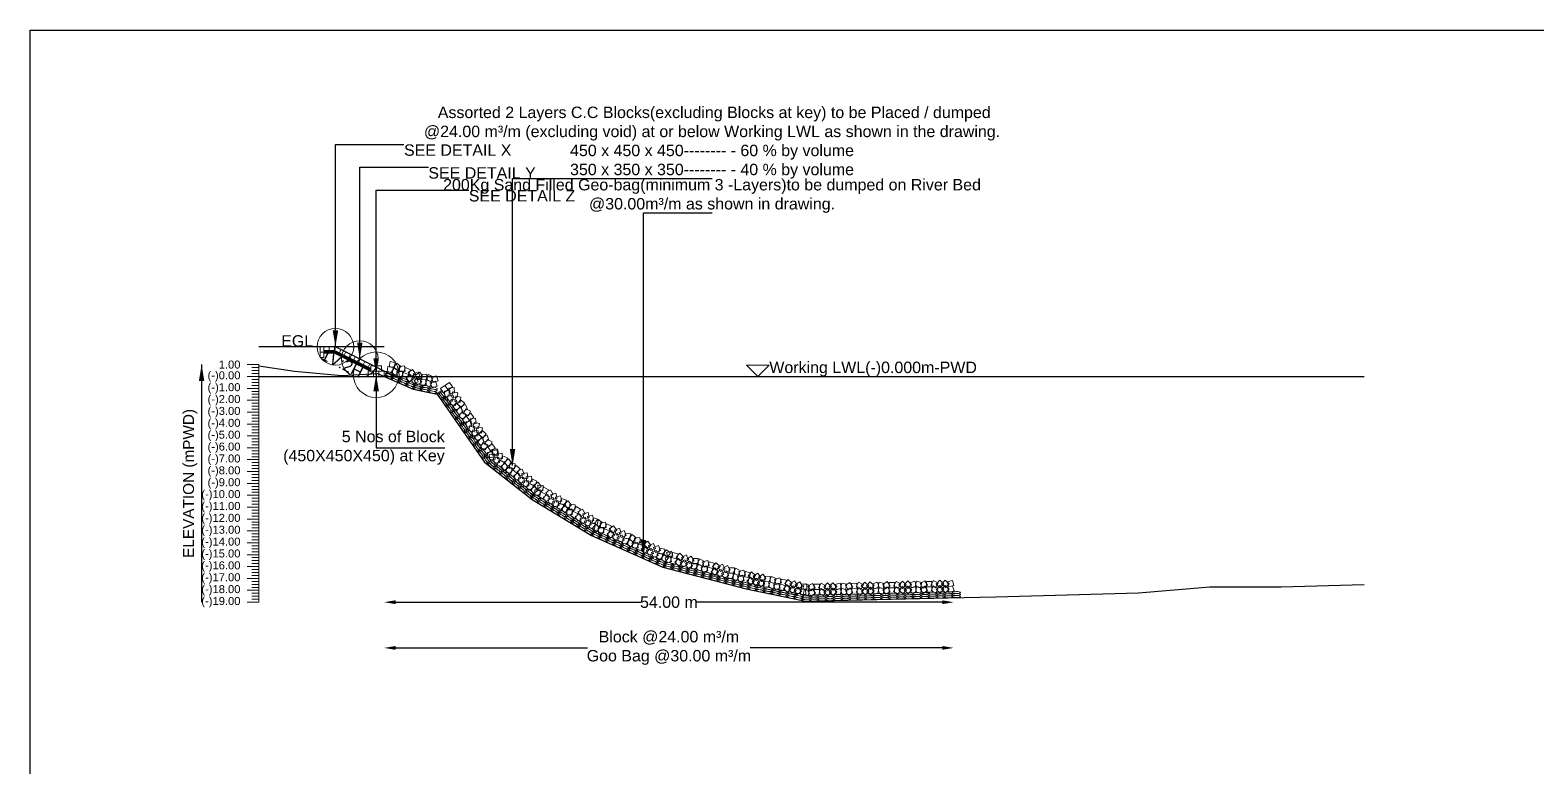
# Model space of a CAD drawing. Header units: inches. Extents: x 89000 to 305017, y -7071 to 0.
# Drawn here: x 160000 to 166595, y -3229 to 0 of the extents above; entities that cross this region are included whole.
import ezdxf

# ---------------------------------------------------------------- set-up
doc = ezdxf.new("R2010")
doc.units = ezdxf.units.IN
doc.header["$LTSCALE"] = 7
doc.header["$MEASUREMENT"] = 0
for name, color, linetype, lineweight in [('Cross Section Labels', 7, 'Continuous', 9), ('Existing_Bed_Level for Xsection', 7, 'Continuous', 25), ('Long Section Labels', 7, 'Continuous', 9)]:
    doc.layers.add(name, color=color, linetype=linetype, lineweight=lineweight)
doc.styles.get("Standard").update_dxf_attribs({"font": 'arial.ttf'})
doc.dimstyles.new('Appron Lebeling Style', dxfattribs={"dimtxt": 50, "dimasz": 50, "dimexe": 0.18, "dimexo": 0.0625, "dimgap": 0.09, "dimtad": 0, "dimtih": 1, "dimtoh": 1, "dimdec": 4, "dimzin": 0, "dimdsep": 46, "dimtxsty": 'Standard', "dimcen": 0.09, "dimse1": 1, "dimse2": 1, "dimadec": 0, "dimazin": 0, "dimtfac": 1, "dimtdec": 4, "dimtofl": 0, "dimtmove": 0, "dimatfit": 3, "dimfxl": 1, "dimtolj": 1, "dimtzin": 0, "dimarcsym": 0})
doc.dimstyles.get("Standard").update_dxf_attribs({"dimtxt": 0.18, "dimasz": 0.18, "dimexe": 0.18, "dimexo": 0.0625, "dimgap": 0.09, "dimtad": 0, "dimtih": 1, "dimtoh": 1, "dimdec": 4, "dimzin": 0, "dimdsep": 46, "dimtxsty": 'Standard', "dimcen": 0.09, "dimadec": 0, "dimazin": 0, "dimtfac": 1, "dimtdec": 4, "dimtofl": 0, "dimtmove": 0, "dimatfit": 3, "dimfxl": 1, "dimtolj": 1, "dimtzin": 0, "dimarcsym": 0})

# ---------------------------------------------------------------- blocks, each defined once
blk = doc.blocks.new('*D3')
at = {"layer": 'Cross Section Labels', "color": 0, "lineweight": -2, "transparency": 16777216}
for p, q in [((161598.6, -2504.2), (162671.5, -2504.2)), ((163989.5, -2504.2), (162916.6, -2504.2))]:
    blk.add_line(p, q, dxfattribs=at)
at = {"layer": 'Cross Section Labels', "color": 0, "transparency": 16777216}
for points in [[(161598.6, -2495.8), (161598.6, -2512.5), (161548.6, -2504.2)], [(163989.5, -2495.8), (163989.5, -2512.5), (164039.5, -2504.2)]]:
    blk.add_solid(points, dxfattribs=at)
at = {"layer": 'Defpoints', "color": 0, "transparency": 16777216}
for p in [(161548.6, -1516.2), (164039.5, -2484.4), (164039.5, -2504.2)]:
    blk.add_point(p, dxfattribs=at)
at = {"layer": 'Cross Section Labels', "color": 0, "transparency": 16777216, "insert": (162794.1, -2504.2), "char_height": 50, "attachment_point": 5}
blk.add_mtext('\\A1;54.00 m', dxfattribs=at)
blk = doc.blocks.new('*D4')
at = {"layer": 'Cross Section Labels', "color": 0, "lineweight": -2, "transparency": 16777216}
for p, q in [((161598.6, -2704.2), (162438.4, -2704.2)), ((163989.5, -2704.2), (163149.7, -2704.2))]:
    blk.add_line(p, q, dxfattribs=at)
at = {"layer": 'Cross Section Labels', "color": 0, "transparency": 16777216}
for points in [[(161598.6, -2695.8), (161598.6, -2712.5), (161548.6, -2704.2)], [(163989.5, -2695.8), (163989.5, -2712.5), (164039.5, -2704.2)]]:
    blk.add_solid(points, dxfattribs=at)
at = {"layer": 'Defpoints', "color": 0, "transparency": 16777216}
for p in [(161548.6, -1516.2), (164039.5, -2484.4), (164039.5, -2704.2)]:
    blk.add_point(p, dxfattribs=at)
at = {"layer": 'Cross Section Labels', "color": 0, "transparency": 16777216, "insert": (162794.1, -2704.2), "char_height": 50, "attachment_point": 5}
blk.add_mtext('\\A1;Block @24.00 m³/m ^JGoo Bag @30.00 m³/m ', dxfattribs=at)

msp = doc.modelspace()

# ---------------------------------------------------------------- linework, layer by layer
msp.add_lwpolyline([(160000, 0), (170000, 0), (170000, -7071), (160000, -7071)], close=True)
at = {"layer": 'Cross Section Labels'}
msp.add_lwpolyline([(163183.38015, -1516.16), (163233.38015, -1466.16), (163133.38015, -1466.16)], close=True, dxfattribs=at)
for centre, radius in [((161335.38015, -1386.16), 80), ((161441.98015, -1439.46), 80), ((161513.48015, -1508.36), 100)]:
    msp.add_circle(centre, radius, dxfattribs=at)
at = {"layer": 'Existing_Bed_Level for Xsection'}
for points in [[(161548.58015, -1386.16), (161000, -1386.16)], [(161595.38015, -1516.16), (161338.67402, -1387.80694), (161335.38015, -1386.16), (161331.69749, -1386.16), (161284.89749, -1386.16)], [(161284.89749, -1401.76), (161331.69749, -1401.76), (161490.08015, -1480.95133)], [(161284.89749, -1406.96), (161330.46994, -1406.96), (161490.08015, -1486.76511)], [(161284.89749, -1412.16), (161329.24239, -1412.16), (161490.08015, -1492.57888)], [(161000, -1469.88), (161156, -1492.76), (161364, -1512), (161520, -1503.68), (161676, -1571.8), (161780, -1593.12), (161988, -1890.56), (162196, -2054.88), (162456, -2211.92), (162768, -2350.76), (163132, -2445.92), (163392, -2500), (163704, -2492.72), (164016, -2484.92), (164224, -2480.24), (164536, -2471.92), (164848, -2462.56), (165160, -2436.508), (165472, -2437.08), (165836, -2426.16)], [(161000, -1516.16), (165836, -1516.16)]]:
    msp.add_lwpolyline(points, dxfattribs=at)
at = {"layer": 'Long Section Labels'}
for points in [[(161284.89749, -1386.16), (161269.29749, -1386.16), (161269.29749, -1409.56), (161284.89749, -1409.56)], [(161284.89749, -1409.56), (161269.29749, -1409.56), (161269.29749, -1432.96), (161284.89749, -1432.96)], [(161308.29749, -1386.16), (161284.89749, -1386.16), (161284.89749, -1401.76), (161308.29749, -1401.76)], [(161331.69749, -1386.16), (161308.29749, -1386.16), (161308.29749, -1401.76), (161331.69749, -1401.76)], [(161359.60362, -1398.27173), (161338.67402, -1387.80694), (161331.69749, -1401.76), (161352.62709, -1412.2248)], [(161380.53322, -1408.73653), (161359.60362, -1398.27173), (161352.62709, -1412.2248), (161373.55668, -1422.6896)], [(161401.46281, -1419.20133), (161380.53322, -1408.73653), (161373.55668, -1422.6896), (161394.48628, -1433.15439)], [(161422.39241, -1429.66613), (161401.46281, -1419.20133), (161394.48628, -1433.15439), (161415.41588, -1443.61919)], [(161443.32201, -1440.13093), (161422.39241, -1429.66613), (161415.41588, -1443.61919), (161436.34547, -1454.08399)], [(161464.2516, -1450.59572), (161443.32201, -1440.13093), (161436.34547, -1454.08399), (161457.27507, -1464.54879)], [(161485.1812, -1461.06052), (161464.2516, -1450.59572), (161457.27507, -1464.54879), (161478.20467, -1475.01359)], [(161501.78015, -1492.76), (161478.38015, -1492.76), (161478.38015, -1516.16), (161501.78015, -1516.16)], [(161513.48015, -1469.36), (161490.08015, -1469.36), (161490.08015, -1492.76), (161513.48015, -1492.76)], [(161525.18015, -1492.76), (161501.78015, -1492.76), (161501.78015, -1516.16), (161525.18015, -1516.16)], [(161536.88015, -1469.36), (161513.48015, -1469.36), (161513.48015, -1492.76), (161536.88015, -1492.76)], [(161548.58015, -1492.76), (161525.18015, -1492.76), (161525.18015, -1516.16), (161548.58015, -1516.16)], [(161587.91147, -1475.99179), (161564.77322, -1472.50163), (161561.28306, -1495.63988), (161584.42131, -1499.13004)], [(161597.27563, -1454.54715), (161574.13738, -1451.05699), (161570.64722, -1474.19524), (161593.78547, -1477.6854)], [(161612.48511, -1493.33582), (161594.19773, -1478.73679), (161579.5987, -1497.02417), (161597.88608, -1511.6232)], [(161621.84927, -1471.89118), (161603.56189, -1457.29215), (161588.96286, -1475.57953), (161607.25024, -1490.17856)], [(161627.81477, -1491.61714), (161604.55952, -1494.21593), (161607.15832, -1517.47117), (161630.41356, -1514.87238)], [(161637.17892, -1470.1725), (161613.92368, -1472.77129), (161616.52248, -1496.02653), (161639.77772, -1493.42774)], [(161654.33558, -1507.86807), (161632.89094, -1498.50391), (161623.52678, -1519.94855), (161644.97142, -1529.31271)], [(161663.69974, -1486.42343), (161642.2551, -1477.05928), (161632.89094, -1498.50391), (161654.33558, -1507.86807)], [(161676.73802, -1525.73387), (161662.83722, -1506.91027), (161644.01362, -1520.81107), (161657.91442, -1539.63467)], [(161686.10218, -1504.28923), (161672.20138, -1485.46564), (161653.37778, -1499.36643), (161667.27858, -1518.19003)], [(161697.81211, -1496.03098), (161676.02361, -1504.56449), (161684.55712, -1526.353), (161706.34563, -1517.81949)], [(161717.38096, -1517.37491), (161704.48686, -1497.84794), (161684.9599, -1510.74204), (161697.85399, -1530.269)], [(161735.07354, -1506.3794), (161711.71536, -1507.77792), (161713.11388, -1531.13609), (161736.47205, -1529.73757)], [(161762.71707, -1518.23327), (161741.79324, -1507.75694), (161731.31691, -1528.68077), (161752.24074, -1539.1571)], [(161777.35405, -1513.36386), (161755.14784, -1520.74252), (161762.5265, -1542.94872), (161784.7327, -1535.57006)], [(161688.44796, -1517.47562), (161666.65945, -1526.00913), (161675.19296, -1547.79764), (161696.98147, -1539.26413)], [(161712.68168, -1540.29819), (161699.78759, -1520.77122), (161680.26063, -1533.66532), (161693.15472, -1553.19228)], [(161730.37426, -1529.30268), (161707.01609, -1530.7012), (161708.41461, -1554.05937), (161731.77278, -1552.66085)], [(161758.0178, -1541.15655), (161737.09397, -1530.68022), (161726.61764, -1551.60405), (161747.54147, -1562.08038)], [(161772.65477, -1536.28714), (161750.44857, -1543.6658), (161757.82723, -1565.872), (161780.03343, -1558.49335)], [(161827.90045, -1574.50903), (161814.49043, -1555.3327), (161795.31411, -1568.74272), (161808.72412, -1587.91905)], [(161837.69239, -1601.43808), (161835.65318, -1578.12711), (161812.3422, -1580.16632), (161814.38141, -1603.47729)], [(161847.07677, -1561.09901), (161833.66676, -1541.92269), (161814.49043, -1555.3327), (161827.90045, -1574.50903)], [(161856.86871, -1588.02807), (161854.8295, -1564.71709), (161831.51853, -1566.7563), (161833.55774, -1590.06728)], [(161851.9908, -1600.50161), (161828.9504, -1596.41504), (161824.86383, -1619.45544), (161847.90423, -1623.54201)], [(161861.32504, -1642.71078), (161865.39326, -1619.66714), (161842.34962, -1615.59892), (161838.2814, -1638.64256)], [(161871.16712, -1587.09159), (161848.12672, -1583.00502), (161844.04015, -1606.04542), (161867.08055, -1610.13199)], [(161881.73127, -1646.8958), (161863.81197, -1631.84725), (161848.76342, -1649.76655), (161866.68272, -1664.8151)], [(161880.50137, -1629.30077), (161884.56959, -1606.25712), (161861.52594, -1602.1889), (161857.45772, -1625.23255)], [(161900.90759, -1633.48578), (161882.98829, -1618.43724), (161867.93975, -1636.35654), (161885.85905, -1651.40508)], [(161912.82406, -1661.10239), (161904.83859, -1639.10711), (161882.84331, -1647.09258), (161890.82879, -1669.08786)], [(161893.64774, -1674.5124), (161885.66227, -1652.51713), (161863.66699, -1660.5026), (161871.65246, -1682.49787)], [(161907.62264, -1681.04344), (161886.42699, -1671.12857), (161876.51212, -1692.32421), (161897.70777, -1702.23908)], [(161921.77057, -1708.7433), (161908.36055, -1689.56698), (161889.18423, -1702.977), (161902.59425, -1722.15332)], [(161926.79896, -1667.63342), (161905.60332, -1657.71855), (161895.68845, -1678.9142), (161916.88409, -1688.82906)], [(161931.56251, -1735.67236), (161929.5233, -1712.36138), (161906.21232, -1714.40059), (161908.25153, -1737.71157)], [(161940.9469, -1695.33329), (161927.53688, -1676.15696), (161908.36055, -1689.56698), (161921.77057, -1708.7433)], [(161950.73884, -1722.26234), (161948.69962, -1698.95136), (161925.38865, -1700.99058), (161927.42786, -1724.30155)], [(161945.86092, -1734.73589), (161922.82052, -1730.64932), (161918.73395, -1753.68971), (161941.77435, -1757.77628)], [(161955.19516, -1776.94506), (161959.26338, -1753.90141), (161936.21974, -1749.83319), (161932.15152, -1772.87684)], [(161965.03724, -1721.32587), (161941.99684, -1717.2393), (161937.91028, -1740.2797), (161960.95067, -1744.36627)], [(161975.60139, -1781.13007), (161957.68209, -1766.08153), (161942.63355, -1784.00083), (161960.55285, -1799.04937)], [(161974.37149, -1763.53504), (161978.43971, -1740.49139), (161955.39606, -1736.42317), (161951.32784, -1759.46682)], [(161994.77772, -1767.72005), (161976.85842, -1752.67151), (161961.80987, -1770.59081), (161979.72917, -1785.63935)], [(162006.69419, -1795.33666), (161998.70871, -1773.34138), (161976.71344, -1781.32685), (161984.69891, -1803.32213)], [(161987.51786, -1808.74668), (161979.53239, -1786.7514), (161957.53711, -1794.73687), (161965.52258, -1816.73215)], [(162001.49276, -1815.27771), (161980.29712, -1805.36284), (161970.38225, -1826.55849), (161991.57789, -1836.47336)], [(162015.64069, -1842.97758), (162002.23067, -1823.80125), (161983.05435, -1837.21127), (161996.46437, -1856.38759)], [(162020.66909, -1801.86769), (161999.47344, -1791.95282), (161989.55857, -1813.14847), (162010.75422, -1823.06334)], [(162025.43263, -1869.90663), (162023.39342, -1846.59565), (162000.08244, -1848.63487), (162002.12166, -1871.94584)], [(162034.81702, -1829.56756), (162021.407, -1810.39124), (162002.23067, -1823.80125), (162015.64069, -1842.97758)], [(162044.60896, -1856.49661), (162042.56975, -1833.18564), (162019.25877, -1835.22485), (162021.29798, -1858.53583)], [(162045.83449, -1836.63398), (162022.5928, -1839.35127), (162025.3101, -1862.59297), (162048.55179, -1859.87567)], [(162031.32886, -1854.99553), (162008.08717, -1857.71283), (162010.80447, -1880.95452), (162034.04616, -1878.23722)], [(162052.41588, -1892.73251), (162049.68008, -1869.49299), (162026.44056, -1872.2288), (162029.17636, -1895.46832)], [(162066.92151, -1874.37096), (162064.18571, -1851.13144), (162040.94619, -1853.86724), (162043.68199, -1877.10676)], [(162073.16319, -1890.8676), (162051.6711, -1881.61287), (162042.41637, -1903.10497), (162063.90846, -1912.3597)], [(162087.66882, -1872.50605), (162066.17672, -1863.25132), (162056.92199, -1884.74341), (162078.41409, -1893.99814)], [(162092.52348, -1913.88626), (162078.54567, -1895.11977), (162059.77919, -1909.09757), (162073.75699, -1927.86406)], [(162107.02911, -1895.5247), (162093.0513, -1876.75821), (162074.28482, -1890.73602), (162088.26262, -1909.5025)], [(162122.29236, -1897.75747), (162099.14, -1894.36214), (162095.74467, -1917.5145), (162118.89703, -1920.90983)], [(162143.81366, -1920.21365), (162125.45211, -1905.70802), (162110.94648, -1924.06958), (162129.30804, -1938.57521)], [(162107.78673, -1916.11903), (162084.63437, -1912.7237), (162081.23904, -1935.87606), (162104.3914, -1939.27139)], [(162129.30804, -1938.57521), (162110.94648, -1924.06958), (162096.44085, -1942.43114), (162114.80241, -1956.93676)], [(162146.43581, -1961.54683), (162137.77403, -1939.80899), (162116.03619, -1948.47077), (162124.69797, -1970.20861)], [(162160.94144, -1943.18528), (162152.27966, -1921.44744), (162130.54182, -1930.10921), (162139.2036, -1951.84705)], [(162159.85975, -1956.53493), (162136.61806, -1959.25223), (162139.33536, -1982.49393), (162162.57705, -1979.77663)], [(162174.36538, -1938.17338), (162151.12369, -1940.89068), (162153.84099, -1964.13237), (162177.08268, -1961.41507)], [(162180.94677, -1994.27192), (162178.21097, -1971.0324), (162154.97145, -1973.7682), (162157.70725, -1997.00772)], [(162195.4524, -1975.91036), (162192.7166, -1952.67084), (162169.47708, -1955.40665), (162172.21288, -1978.64617)], [(162216.19971, -1974.04545), (162194.70761, -1964.79072), (162185.45288, -1986.28281), (162206.94498, -1995.53754)], [(162235.56, -1997.0641), (162221.58219, -1978.29762), (162202.81571, -1992.27542), (162216.79351, -2011.04191)], [(162201.69408, -1992.40701), (162180.20199, -1983.15228), (162170.94726, -2004.64437), (162192.43935, -2013.8991)], [(162221.05437, -2015.42566), (162207.07656, -1996.65917), (162188.31008, -2010.63698), (162202.28788, -2029.40346)], [(162231.35163, -2012.91313), (162207.95648, -2012.43685), (162207.48019, -2035.832), (162230.87535, -2036.30828)], [(162243.44969, -1992.88323), (162220.05454, -1992.40695), (162219.57825, -2015.8021), (162242.97341, -2016.27838)], [(162255.50979, -2032.50471), (162235.47989, -2020.40665), (162223.38183, -2040.43655), (162243.41173, -2052.53461)], [(162267.60785, -2012.4748), (162247.57795, -2000.37674), (162235.47989, -2020.40665), (162255.50979, -2032.50471)], [(162275.37324, -2053.15657), (162264.0636, -2032.67116), (162243.57819, -2043.9808), (162254.88783, -2064.46621)], [(162287.4713, -2033.12667), (162276.16166, -2012.64126), (162255.67625, -2023.9509), (162266.98589, -2044.43631)], [(162300.16393, -2026.47697), (162277.4438, -2032.07659), (162283.04342, -2054.79672), (162305.76355, -2049.1971)], [(162325.80026, -2061.28389), (162320.18256, -2038.56822), (162297.46689, -2044.18593), (162303.0846, -2066.90159)], [(162288.06587, -2046.50688), (162265.34574, -2052.10649), (162270.94536, -2074.82662), (162293.66549, -2069.22701)], [(162313.7022, -2081.31379), (162308.0845, -2058.59812), (162285.36883, -2064.21583), (162290.98654, -2086.93149)], [(162334.05397, -2076.87151), (162311.57406, -2070.37431), (162305.07686, -2092.85422), (162327.55677, -2099.35142)], [(162346.15203, -2056.84161), (162323.67212, -2050.34441), (162317.17492, -2072.82432), (162339.65483, -2079.32152)], [(162356.13832, -2097.29113), (162339.92552, -2080.41792), (162323.05231, -2096.63073), (162339.26512, -2113.50393)], [(162368.23638, -2077.26122), (162352.02358, -2060.38802), (162335.15038, -2076.60083), (162351.36318, -2093.47403)], [(162371.56094, -2097.59955), (162348.16579, -2097.12327), (162347.6895, -2120.51842), (162371.08465, -2120.99471)], [(162383.659, -2077.56965), (162360.26385, -2077.09337), (162359.78756, -2100.48852), (162383.18271, -2100.96481)], [(162395.7191, -2117.19113), (162375.6892, -2105.09307), (162363.59114, -2125.12297), (162383.62104, -2137.22103)], [(162407.81716, -2097.16123), (162387.78726, -2085.06317), (162375.6892, -2105.09307), (162395.7191, -2117.19113)], [(162427.68061, -2117.81309), (162416.37097, -2097.32768), (162395.88556, -2108.63732), (162407.1952, -2129.12273)], [(162415.58255, -2137.84299), (162404.27291, -2117.35758), (162383.7875, -2128.66722), (162395.09714, -2149.15263)], [(162428.27518, -2131.1933), (162405.55505, -2136.79291), (162411.15466, -2159.51304), (162433.87479, -2153.91343)], [(162440.37324, -2111.1634), (162417.65311, -2116.76301), (162423.25272, -2139.48314), (162445.97285, -2133.88353)], [(162453.91151, -2166.00021), (162448.2938, -2143.28454), (162425.57814, -2148.90225), (162431.19584, -2171.61791)], [(162466.00957, -2145.97031), (162460.39186, -2123.25464), (162437.6762, -2128.87235), (162443.2939, -2151.58801)], [(162474.26328, -2161.55793), (162451.78337, -2155.06073), (162445.28617, -2177.54064), (162467.76608, -2184.03784)], [(162486.36134, -2141.52803), (162463.88143, -2135.03083), (162457.38423, -2157.51074), (162479.86414, -2164.00794)], [(162492.31131, -2177.19292), (162474.12624, -2162.46664), (162459.39997, -2180.65171), (162477.58504, -2195.37799)], [(162501.82487, -2155.81414), (162483.6398, -2141.08786), (162468.91352, -2159.27293), (162487.09859, -2173.99921)], [(162507.65259, -2175.58123), (162484.37978, -2178.0177), (162486.81625, -2201.29051), (162510.08906, -2198.85404)], [(162517.16614, -2154.20245), (162493.89333, -2156.63892), (162496.32981, -2179.91173), (162519.60262, -2177.47526)], [(162543.57292, -2170.63804), (162522.19414, -2161.12448), (162512.68059, -2182.50326), (162534.05937, -2192.01682)], [(162565.85016, -2188.65971), (162552.08104, -2169.73958), (162533.16091, -2183.5087), (162546.93003, -2202.42883)], [(162534.05937, -2192.01682), (162512.68059, -2182.50326), (162503.16703, -2203.88204), (162524.54581, -2213.3956)], [(162556.3366, -2210.03849), (162542.56748, -2191.11836), (162523.64735, -2204.88748), (162537.41647, -2223.80761)], [(162568.10388, -2201.86214), (162546.25636, -2210.24342), (162554.63764, -2232.09094), (162576.48516, -2223.70966)], [(162577.61743, -2180.48336), (162555.76991, -2188.86464), (162564.1512, -2210.71216), (162585.99872, -2202.33088)], [(162597.8693, -2233.21118), (162589.47062, -2211.37034), (162567.62978, -2219.76902), (162576.02846, -2241.60986)], [(162607.38285, -2211.8324), (162598.98418, -2189.99156), (162577.14334, -2198.39024), (162585.54201, -2220.23108)], [(162617.51075, -2226.27275), (162594.39741, -2222.62123), (162590.74589, -2245.73457), (162613.85923, -2249.38609)], [(162627.0243, -2204.89397), (162603.91096, -2201.24245), (162600.25945, -2224.35579), (162623.37279, -2228.00731)], [(162641.96277, -2243.78782), (162623.7777, -2229.06154), (162609.05142, -2247.24661), (162627.2365, -2261.97289)], [(162651.47633, -2222.40904), (162633.29126, -2207.68276), (162618.56498, -2225.86783), (162636.75005, -2240.59411)], [(162657.30405, -2242.17613), (162634.03124, -2244.6126), (162636.46771, -2267.88541), (162659.74052, -2265.44894)], [(162666.8176, -2220.79735), (162643.54479, -2223.23382), (162645.98127, -2246.50663), (162669.25408, -2244.07016)], [(162693.22438, -2237.23294), (162671.8456, -2227.71938), (162662.33205, -2249.09816), (162683.71083, -2258.61172)], [(162715.50162, -2255.25461), (162701.7325, -2236.33448), (162682.81237, -2250.1036), (162696.58149, -2269.02373)], [(162683.71083, -2258.61172), (162662.33205, -2249.09816), (162652.81849, -2270.47694), (162674.19727, -2279.9905)], [(162705.98806, -2276.63339), (162692.21894, -2257.71326), (162673.29881, -2271.48238), (162687.06793, -2290.40251)], [(162717.75534, -2268.45704), (162695.90782, -2276.83832), (162704.2891, -2298.68584), (162726.13662, -2290.30456)], [(162727.26889, -2247.07826), (162705.42137, -2255.45954), (162713.80266, -2277.30706), (162735.65018, -2268.92578)], [(162747.52076, -2299.80608), (162739.12208, -2277.96524), (162717.28124, -2286.36392), (162725.67992, -2308.20476)], [(162757.03431, -2278.4273), (162748.63564, -2256.58646), (162726.7948, -2264.98514), (162735.19347, -2286.82598)], [(162767.16221, -2292.86765), (162744.04887, -2289.21613), (162740.39735, -2312.32947), (162763.51069, -2315.98099)], [(162776.67576, -2271.48887), (162753.56242, -2267.83735), (162749.91091, -2290.95069), (162773.02424, -2294.60221)], [(162791.61423, -2310.38271), (162773.42916, -2295.65644), (162758.70288, -2313.84151), (162776.88796, -2328.56779)], [(162801.12779, -2289.00393), (162782.94272, -2274.27766), (162768.21644, -2292.46273), (162786.40151, -2307.18901)], [(162799.62605, -2303.00649), (162777.057, -2309.18696), (162783.23748, -2331.756), (162805.80652, -2325.57553)], [(162805.54457, -2280.36734), (162782.97553, -2286.54781), (162789.156, -2309.11685), (162811.72504, -2302.93638)], [(162834.26827, -2292.3003), (162811.62912, -2286.38178), (162805.7106, -2309.02093), (162828.34975, -2314.93945)], [(162859.17451, -2306.4684), (162842.51785, -2290.03321), (162826.08266, -2306.68987), (162842.73932, -2323.12507)], [(162869.45913, -2296.49103), (162849.2611, -2308.30626), (162861.07633, -2328.50429), (162881.27436, -2316.68906)], [(162903.91685, -2322.59483), (162892.08554, -2302.40622), (162871.89692, -2314.23753), (162883.72823, -2334.42614)], [(162828.34975, -2314.93945), (162805.7106, -2309.02093), (162799.79208, -2331.66008), (162822.43123, -2337.5786)], [(162853.25599, -2329.10755), (162836.59933, -2312.67236), (162820.16413, -2329.32902), (162836.8208, -2345.76422)], [(162863.54061, -2319.13018), (162843.34258, -2330.94541), (162855.15781, -2351.14344), (162875.35584, -2339.32821)], [(162897.99832, -2345.23398), (162886.16701, -2325.04537), (162865.9784, -2336.87668), (162877.80971, -2357.06529)], [(162916.25364, -2335.20044), (162892.8541, -2335.34772), (162893.00139, -2358.74726), (162916.40092, -2358.59997)], [(162922.17216, -2312.56129), (162898.77262, -2312.70857), (162898.91991, -2336.10811), (162922.31944, -2335.96082)], [(162943.22365, -2348.51576), (162922.89005, -2336.93539), (162911.30968, -2357.26898), (162931.64327, -2368.84935)], [(162949.14217, -2325.87661), (162928.80858, -2314.29624), (162917.2282, -2334.62983), (162937.56179, -2346.2102)], [(162958.1001, -2344.43613), (162935.53105, -2350.6166), (162941.71153, -2373.18565), (162964.28057, -2367.00518)], [(162964.01862, -2321.79698), (162941.44958, -2327.97745), (162947.63005, -2350.5465), (162970.19909, -2344.36603)], [(162986.8238, -2356.3691), (162964.18465, -2350.45058), (162958.26613, -2373.08973), (162980.90528, -2379.00825)], [(162992.74232, -2333.72995), (162970.10317, -2327.81143), (162964.18465, -2350.45058), (162986.8238, -2356.3691)], [(163011.73004, -2370.5372), (162995.07338, -2354.102), (162978.63819, -2370.75867), (162995.29485, -2387.19386)], [(163017.64856, -2347.89805), (163000.9919, -2331.46285), (162984.55671, -2348.11952), (163001.21337, -2364.55471)], [(163022.01466, -2360.55982), (163001.81663, -2372.37505), (163013.63186, -2392.57308), (163033.82989, -2380.75785)], [(163027.93318, -2337.92067), (163007.73515, -2349.7359), (163019.55038, -2369.93393), (163039.74841, -2358.1187)], [(163056.47237, -2386.66362), (163044.64107, -2366.47501), (163024.45245, -2378.30632), (163036.28376, -2398.49493)], [(163062.3909, -2364.02447), (163050.55959, -2343.83586), (163030.37097, -2355.66717), (163042.20228, -2375.85578)], [(163080.64621, -2353.99093), (163057.24667, -2354.13822), (163057.39396, -2377.53775), (163080.79349, -2377.39047)], [(163107.61622, -2367.30626), (163087.28263, -2355.72588), (163075.70225, -2376.05947), (163096.03584, -2387.63985)], [(163122.49267, -2363.22663), (163099.92363, -2369.4071), (163106.1041, -2391.97614), (163128.67314, -2385.79567)], [(163151.21637, -2375.15959), (163128.57722, -2369.24107), (163122.6587, -2391.88022), (163145.29785, -2397.79874)], [(163173.20204, -2387.16724), (163155.73497, -2371.59607), (163140.1638, -2389.06315), (163157.63087, -2404.63432)], [(163074.72769, -2376.63008), (163051.32815, -2376.77737), (163051.47544, -2400.1769), (163074.87497, -2400.02962)], [(163101.6977, -2389.94541), (163081.3641, -2378.36503), (163069.78373, -2398.69862), (163090.11732, -2410.279)], [(163116.57415, -2385.86578), (163094.0051, -2392.04625), (163100.18558, -2414.61529), (163122.75462, -2408.43482)], [(163145.29785, -2397.79874), (163122.6587, -2391.88022), (163116.74018, -2414.51937), (163139.37933, -2420.43789)], [(163168.43683, -2410.07691), (163150.96975, -2394.50574), (163135.39858, -2411.97281), (163152.86566, -2427.54398)], [(163178.20333, -2399.59184), (163158.62914, -2412.41411), (163171.45141, -2431.98831), (163191.02561, -2419.16603)], [(163182.96854, -2376.68217), (163163.39435, -2389.50444), (163176.21662, -2409.07864), (163195.79082, -2396.25637)], [(163213.93796, -2423.91835), (163201.1001, -2404.35436), (163181.53612, -2417.19222), (163194.37398, -2436.7562)], [(163218.70317, -2401.00868), (163205.86531, -2381.4447), (163186.30133, -2394.28256), (163199.13919, -2413.84654)], [(163231.6621, -2412.97379), (163208.3, -2414.3051), (163209.63131, -2437.66719), (163232.9934, -2436.33589)], [(163236.42731, -2390.06413), (163213.06521, -2391.39543), (163214.39652, -2414.75753), (163237.75861, -2413.42622)], [(163259.27141, -2424.90715), (163238.37781, -2414.37066), (163227.84133, -2435.26426), (163248.73492, -2445.80075)], [(163264.03662, -2401.99748), (163243.14302, -2391.461), (163232.60654, -2412.35459), (163253.50013, -2422.89108)], [(163273.92234, -2420.07988), (163251.695, -2427.39461), (163259.00973, -2449.62195), (163281.23707, -2442.30722)], [(163278.68755, -2397.17021), (163256.46021, -2404.48494), (163263.77494, -2426.71229), (163286.00228, -2419.39755)], [(163303.21314, -2430.5439), (163280.30347, -2425.77869), (163275.53826, -2448.68835), (163298.44793, -2453.45356)], [(163307.97835, -2407.63423), (163285.06868, -2402.86902), (163280.30347, -2425.77869), (163303.21314, -2430.5439)], [(163328.80449, -2443.43338), (163311.33741, -2427.86221), (163295.76624, -2445.32929), (163313.23332, -2460.90046)], [(163333.5697, -2420.52372), (163316.10262, -2404.95255), (163300.53145, -2422.41962), (163317.99853, -2437.99079)], [(163338.57099, -2432.94831), (163318.99679, -2445.77058), (163331.81907, -2465.34478), (163351.39327, -2452.52251)], [(163343.3362, -2410.03864), (163323.762, -2422.86092), (163336.58428, -2442.43512), (163356.15848, -2429.61284)], [(163374.30562, -2457.27482), (163361.46776, -2437.71084), (163341.90378, -2450.54869), (163354.74163, -2470.11268)], [(163379.07083, -2434.36515), (163366.23297, -2414.80117), (163346.66899, -2427.63903), (163359.50684, -2447.20301)], [(163396.79497, -2423.4206), (163373.43287, -2424.7519), (163374.76417, -2448.114), (163398.12627, -2446.7827)], [(163408.92527, -2429.69578), (163386.18859, -2424.16375), (163380.65656, -2446.90043), (163403.39324, -2452.43246)], [(163422.10268, -2421.67655), (163402.10885, -2433.83412), (163414.26641, -2453.82796), (163434.26025, -2441.67039)], [(163453.00207, -2425.23666), (163429.60844, -2425.78251), (163430.15429, -2449.17615), (163453.54792, -2448.63029)], [(163480.84727, -2431.99689), (163460.30815, -2420.78509), (163449.09635, -2441.32421), (163469.63548, -2452.53601)], [(163487.98606, -2419.57275), (163471.8235, -2436.49409), (163488.74484, -2452.65665), (163504.9074, -2435.73531)], [(163528.30072, -2435.17629), (163511.36652, -2419.02721), (163495.21744, -2435.96141), (163512.15164, -2452.11049)], [(163543.08643, -2420.5028), (163520.63252, -2427.08928), (163527.21899, -2449.54319), (163549.67291, -2442.95672)], [(163572.6807, -2425.87482), (163549.94402, -2420.34279), (163544.41199, -2443.07947), (163567.14867, -2448.6115)], [(163585.85811, -2417.85559), (163565.86427, -2430.01316), (163578.02184, -2450.007), (163598.01568, -2437.84943)], [(163616.7575, -2421.4157), (163593.36387, -2421.96155), (163593.90972, -2445.35519), (163617.30335, -2444.80933)], [(163644.6027, -2428.17593), (163624.06358, -2416.96413), (163612.85178, -2437.50325), (163633.3909, -2448.71505)], [(163651.74149, -2415.75179), (163635.57893, -2432.67313), (163652.50026, -2448.83569), (163668.66282, -2431.91435)], [(163652.28734, -2439.14542), (163636.12478, -2456.06676), (163653.04612, -2472.22932), (163669.20867, -2455.30798)], [(163692.05615, -2431.35533), (163675.12195, -2415.20625), (163658.97287, -2432.14045), (163675.90707, -2448.28953)], [(163692.602, -2454.74896), (163675.6678, -2438.59988), (163659.51872, -2455.53408), (163676.45292, -2471.68316)], [(163706.84186, -2416.68184), (163684.38794, -2423.26832), (163690.97442, -2445.72223), (163713.42834, -2439.13576)], [(163707.38771, -2440.07548), (163684.9338, -2446.66195), (163691.52027, -2469.11587), (163713.97419, -2462.52939)], [(163736.31837, -2421.99993), (163713.57251, -2416.50578), (163708.07836, -2439.25165), (163730.82423, -2444.74579)], [(163736.90319, -2445.39262), (163714.15733, -2439.89847), (163708.66318, -2462.64434), (163731.40904, -2468.13848)], [(163749.48241, -2413.95876), (163729.50885, -2426.14962), (163741.69971, -2446.12318), (163761.67327, -2433.93232)], [(163750.06723, -2437.35145), (163730.09367, -2449.54231), (163742.28452, -2469.51587), (163762.25808, -2457.32501)], [(163780.38769, -2417.4674), (163756.995, -2418.05222), (163757.57981, -2441.44491), (163780.9725, -2440.86009)], [(163808.24411, -2424.18124), (163787.68634, -2413.00367), (163776.50877, -2433.56143), (163797.06654, -2444.73901)], [(163808.82893, -2447.57393), (163788.27116, -2436.39636), (163777.09359, -2456.95413), (163797.65136, -2468.1317)], [(163815.36219, -2411.74522), (163799.22784, -2428.69346), (163816.17607, -2444.82781), (163832.31043, -2427.87958)], [(163815.94701, -2435.13792), (163799.81266, -2452.08615), (163816.76089, -2468.2205), (163832.89524, -2451.27227)], [(163855.70279, -2427.28159), (163838.74171, -2411.16074), (163822.62086, -2428.12182), (163839.58194, -2444.24267)], [(163856.2876, -2450.67428), (163839.32653, -2434.55343), (163823.20568, -2451.51451), (163840.16675, -2467.63536)], [(163870.46404, -2412.58349), (163848.02112, -2419.20736), (163854.64499, -2441.65027), (163877.0879, -2435.02641)], [(163871.04885, -2435.97618), (163848.60594, -2442.60005), (163855.22981, -2465.04297), (163877.67272, -2458.4191)], [(163900.06721, -2417.90621), (163877.32135, -2412.41206), (163871.8272, -2435.15793), (163894.57306, -2440.65207)], [(163900.65203, -2441.2989), (163877.90616, -2435.80475), (163872.41202, -2458.55062), (163895.15788, -2464.04476)], [(163913.23125, -2409.86504), (163893.25769, -2422.0559), (163905.44854, -2442.02946), (163925.4221, -2429.8386)], [(163913.81606, -2433.25773), (163893.84251, -2445.44859), (163906.03336, -2465.42215), (163926.00692, -2453.23129)], [(163944.13652, -2413.37368), (163920.74383, -2413.9585), (163921.32865, -2437.35119), (163944.72134, -2436.76637)], [(163944.72134, -2436.76637), (163921.32865, -2437.35119), (163921.91347, -2460.74388), (163945.30616, -2460.15906)], [(163971.99295, -2420.08752), (163951.43518, -2408.90994), (163940.25761, -2429.46771), (163960.81538, -2440.64529)], [(163972.57777, -2443.48021), (163952.02, -2432.30264), (163940.84242, -2452.8604), (163961.40019, -2464.03798)], [(163979.11103, -2407.6515), (163962.97667, -2424.59974), (163979.92491, -2440.73409), (163996.05926, -2423.78586)], [(163979.69584, -2431.04419), (163963.56149, -2447.99243), (163980.50973, -2464.12678), (163996.64408, -2447.17855)], [(164019.45162, -2423.18787), (164002.49054, -2407.06702), (163986.36969, -2424.02809), (164003.33077, -2440.14894)], [(164020.03644, -2446.58056), (164003.07536, -2430.45971), (163986.95451, -2447.42079), (164003.91559, -2463.54164)], [(164034.40378, -2408.53552), (164011.94439, -2415.10329), (164018.51216, -2437.56268), (164040.97155, -2430.99491)], [(164034.93015, -2431.9296), (164012.47076, -2438.49737), (164019.03853, -2460.95676), (164041.49792, -2454.38899)], [(163392.02976, -2446.33026), (163368.66766, -2447.66157), (163369.99896, -2471.02367), (163393.36106, -2469.69236)], [(163409.47112, -2453.08941), (163386.73444, -2447.55739), (163381.20241, -2470.29407), (163403.93909, -2475.82609)], [(163422.64854, -2445.07018), (163402.6547, -2457.22775), (163414.81227, -2477.22159), (163434.8061, -2465.06402)], [(163453.54792, -2448.63029), (163430.15429, -2449.17615), (163430.70014, -2472.56978), (163454.09377, -2472.02393)], [(163481.39313, -2455.39052), (163460.854, -2444.17872), (163449.6422, -2464.71785), (163470.18133, -2475.92965)], [(163488.53191, -2442.96638), (163472.36935, -2459.88772), (163489.29069, -2476.05028), (163505.45325, -2459.12894)], [(163528.84657, -2458.56992), (163511.91237, -2442.42084), (163495.76329, -2459.35504), (163512.69749, -2475.50412)], [(163543.63228, -2443.89644), (163521.17837, -2450.48291), (163527.76484, -2472.93683), (163550.21876, -2466.35035)], [(163573.22655, -2449.26845), (163550.48987, -2443.73643), (163544.95784, -2466.47311), (163567.69452, -2472.00513)], [(163586.40396, -2441.24923), (163566.41013, -2453.40679), (163578.56769, -2473.40063), (163598.56153, -2461.24306)], [(163617.30335, -2444.80933), (163593.90972, -2445.35519), (163594.45557, -2468.74882), (163617.8492, -2468.20297)], [(163645.14855, -2451.56956), (163624.60943, -2440.35776), (163613.39763, -2460.89689), (163633.93676, -2472.10869)], [(163780.9725, -2440.86009), (163757.57981, -2441.44491), (163758.16463, -2464.8376), (163781.55732, -2464.25278)]]:
    msp.add_lwpolyline(points, close=True, dxfattribs=at)
for points in [[(161000, -1464.16), (160950, -1464.16)], [(161000, -1516.16), (160950, -1516.16)], [(161000, -1477.16), (160970, -1477.16)], [(161000, -1490.16), (160970, -1490.16)], [(161000, -1503.16), (160970, -1503.16)], [(161000, -2504.16), (161000, -2452.16), (161000, -2400.16), (161000, -2348.16), (161000, -2296.16), (161000, -2244.16), (161000, -2192.16), (161000, -2140.16), (161000, -2088.16), (161000, -2036.16), (161000, -1984.16), (161000, -1932.16), (161000, -1880.16), (161000, -1828.16), (161000, -1776.16), (161000, -1724.16), (161000, -1672.16), (161000, -1620.16), (161000, -1568.16), (161000, -1516.16), (161000, -1464.16)], [(161000, -1568.16), (160950, -1568.16)], [(161000, -1529.16), (160970, -1529.16)], [(161000, -1542.16), (160970, -1542.16)], [(161000, -1555.16), (160970, -1555.16)], [(161000, -1581.16), (160970, -1581.16)], [(161000, -1620.16), (160950, -1620.16)], [(161000, -1594.16), (160970, -1594.16)], [(161000, -1607.16), (160970, -1607.16)], [(161000, -1633.16), (160970, -1633.16)], [(161000, -1646.16), (160970, -1646.16)], [(161000, -1672.16), (160950, -1672.16)], [(161000, -1659.16), (160970, -1659.16)], [(161000, -1685.16), (160970, -1685.16)], [(161000, -1698.16), (160970, -1698.16)], [(161000, -1711.16), (160970, -1711.16)], [(161000, -1724.16), (160950, -1724.16)], [(161000, -1776.16), (160950, -1776.16)], [(161000, -1737.16), (160970, -1737.16)], [(161000, -1750.16), (160970, -1750.16)], [(161000, -1763.16), (160970, -1763.16)], [(161000, -1828.16), (160950, -1828.16)], [(161000, -1789.16), (160970, -1789.16)], [(161000, -1802.16), (160970, -1802.16)], [(161000, -1815.16), (160970, -1815.16)], [(161000, -1841.16), (160970, -1841.16)], [(161000, -1880.16), (160950, -1880.16)], [(161000, -1854.16), (160970, -1854.16)], [(161000, -1867.16), (160970, -1867.16)], [(161000, -1893.16), (160970, -1893.16)], [(161000, -1906.16), (160970, -1906.16)], [(161000, -1932.16), (160950, -1932.16)], [(161000, -1919.16), (160970, -1919.16)], [(161000, -1945.16), (160970, -1945.16)], [(161000, -1958.16), (160970, -1958.16)], [(161000, -1971.16), (160970, -1971.16)], [(161000, -1984.16), (160950, -1984.16)], [(161000, -2036.16), (160950, -2036.16)], [(161000, -1997.16), (160970, -1997.16)], [(161000, -2010.16), (160970, -2010.16)], [(161000, -2023.16), (160970, -2023.16)], [(161000, -2088.16), (160950, -2088.16)], [(161000, -2049.16), (160970, -2049.16)], [(161000, -2062.16), (160970, -2062.16)], [(161000, -2075.16), (160970, -2075.16)], [(161000, -2101.16), (160970, -2101.16)], [(161000, -2140.16), (160950, -2140.16)], [(161000, -2114.16), (160970, -2114.16)], [(161000, -2127.16), (160970, -2127.16)], [(161000, -2153.16), (160970, -2153.16)], [(161000, -2166.16), (160970, -2166.16)], [(161000, -2192.16), (160950, -2192.16)], [(161000, -2179.16), (160970, -2179.16)], [(161000, -2205.16), (160970, -2205.16)], [(161000, -2218.16), (160970, -2218.16)], [(161000, -2231.16), (160970, -2231.16)], [(161000, -2244.16), (160950, -2244.16)], [(161000, -2296.16), (160950, -2296.16)], [(161000, -2257.16), (160970, -2257.16)], [(161000, -2270.16), (160970, -2270.16)], [(161000, -2283.16), (160970, -2283.16)], [(161000, -2348.16), (160950, -2348.16)], [(161000, -2309.16), (160970, -2309.16)], [(161000, -2322.16), (160970, -2322.16)], [(161000, -2335.16), (160970, -2335.16)], [(161000, -2361.16), (160970, -2361.16)], [(161000, -2374.16), (160970, -2374.16)], [(161000, -2400.16), (160950, -2400.16)], [(161000, -2387.16), (160970, -2387.16)], [(161000, -2413.16), (160970, -2413.16)], [(161000, -2426.16), (160970, -2426.16)], [(161000, -2439.16), (160970, -2439.16)], [(161000, -2452.16), (160950, -2452.16)], [(161000, -2504.16), (160950, -2504.16)], [(161000, -2465.16), (160970, -2465.16)], [(161000, -2478.16), (160970, -2478.16)], [(161000, -2491.16), (160970, -2491.16)]]:
    msp.add_lwpolyline(points, dxfattribs=at)
for centre, major_axis in [((161566.20844, -1519.03466), (15.8595, -6.92532)), ((161569.74601, -1510.93335), (15.8595, -6.92532)), ((161573.28358, -1502.83205), (15.8595, -6.92532)), ((161601.46501, -1524.78399), (15.8595, -6.92532)), ((161605.00259, -1516.68268), (15.8595, -6.92532)), ((161597.92744, -1532.88529), (15.8595, -6.92532)), ((161629.64645, -1546.73592), (15.8595, -6.92532)), ((161633.18402, -1538.63462), (15.8595, -6.92532)), ((161636.72159, -1530.53331), (15.8595, -6.92532)), ((161661.36545, -1560.58656), (15.8595, -6.92532)), ((161664.90302, -1552.48525), (15.8595, -6.92532)), ((161668.44059, -1544.38394), (15.8595, -6.92532)), ((161693.25935, -1570.82625), (16.95304, -3.47537)), ((161695.03463, -1562.16634), (16.95304, -3.47537)), ((161696.80991, -1553.50643), (16.95304, -3.47537)), ((161727.16543, -1577.77699), (16.95304, -3.47537)), ((161728.94071, -1569.11709), (16.95304, -3.47537)), ((161730.71599, -1560.45718), (16.95304, -3.47537)), ((161761.07151, -1584.72774), (16.95304, -3.47537)), ((161762.84679, -1576.06783), (16.95304, -3.47537)), ((161764.62207, -1567.40793), (16.95304, -3.47537)), ((161799.10914, -1597.30785), (9.91745, -14.18196)), ((161806.35353, -1592.24184), (9.91745, -14.18196)), ((161791.86475, -1602.37385), (9.91745, -14.18196)), ((161811.69966, -1630.73777), (9.91745, -14.18196)), ((161818.94405, -1625.67176), (9.91745, -14.18196)), ((161826.18844, -1620.60576), (9.91745, -14.18196)), ((161831.53456, -1659.10168), (9.91745, -14.18196)), ((161838.77895, -1654.03568), (9.91745, -14.18196)), ((161846.02334, -1648.96967), (9.91745, -14.18196)), ((161851.36947, -1687.4656), (9.91745, -14.18196)), ((161858.61386, -1682.39959), (9.91745, -14.18196)), ((161865.85825, -1677.33359), (9.91745, -14.18196)), ((161871.20437, -1715.82951), (9.91745, -14.18196)), ((161878.44876, -1710.76351), (9.91745, -14.18196)), ((161885.69315, -1705.6975), (9.91745, -14.18196)), ((161891.03928, -1744.19343), (9.91745, -14.18196)), ((161898.28367, -1739.12742), (9.91745, -14.18196)), ((161905.52806, -1734.06142), (9.91745, -14.18196)), ((161910.87419, -1772.55734), (9.91745, -14.18196)), ((161918.11858, -1767.49134), (9.91745, -14.18196)), ((161925.36297, -1762.42533), (9.91745, -14.18196)), ((161937.95348, -1795.85525), (9.91745, -14.18196)), ((161945.19787, -1790.78925), (9.91745, -14.18196)), ((161930.70909, -1800.92126), (9.91745, -14.18196)), ((161950.544, -1829.28517), (9.91745, -14.18196)), ((161957.78839, -1824.21917), (9.91745, -14.18196)), ((161965.03278, -1819.15316), (9.91745, -14.18196)), ((161970.3789, -1857.64909), (9.91745, -14.18196)), ((161977.62329, -1852.58308), (9.91745, -14.18196)), ((161984.86768, -1847.51708), (9.91745, -14.18196)), ((161990.21381, -1886.01301), (9.91745, -14.18196)), ((161997.4582, -1880.947), (9.91745, -14.18196)), ((162004.70259, -1875.88099), (9.91745, -14.18196)), ((162015.97031, -1907.02369), (13.57939, -10.72772)), ((162021.45022, -1900.0871), (13.57939, -10.72772)), ((162026.93012, -1893.15052), (13.57939, -10.72772)), ((162048.609, -1921.54254), (13.57939, -10.72772)), ((162054.0889, -1914.60595), (13.57939, -10.72772)), ((162043.12909, -1928.47913), (13.57939, -10.72772)), ((162070.28787, -1949.93457), (13.57939, -10.72772)), ((162075.76778, -1942.99798), (13.57939, -10.72772)), ((162081.24768, -1936.06139), (13.57939, -10.72772)), ((162097.44666, -1971.39), (13.57939, -10.72772)), ((162102.92656, -1964.45341), (13.57939, -10.72772)), ((162108.40646, -1957.51683), (13.57939, -10.72772)), ((162130.08534, -1985.90885), (13.57939, -10.72772)), ((162135.56525, -1978.97226), (13.57939, -10.72772)), ((162124.60544, -1992.84544), (13.57939, -10.72772)), ((162151.76422, -2014.30088), (13.57939, -10.72772)), ((162157.24412, -2007.36429), (13.57939, -10.72772)), ((162162.72403, -2000.4277), (13.57939, -10.72772)), ((162178.923, -2035.75631), (13.57939, -10.72772)), ((162184.4029, -2028.81973), (13.57939, -10.72772)), ((162189.88281, -2021.88314), (13.57939, -10.72772)), ((162210.86448, -2048.36711), (14.81322, -8.94719)), ((162215.43486, -2040.80025), (14.81322, -8.94719)), ((162206.2941, -2055.93396), (14.81322, -8.94719)), ((162235.92055, -2073.82833), (14.81322, -8.94719)), ((162240.49093, -2066.26148), (14.81322, -8.94719)), ((162245.06131, -2058.69463), (14.81322, -8.94719)), ((162265.547, -2091.72271), (14.81322, -8.94719)), ((162270.11738, -2084.15586), (14.81322, -8.94719)), ((162274.68776, -2076.589), (14.81322, -8.94719)), ((162295.17345, -2109.61708), (14.81322, -8.94719)), ((162299.74383, -2102.05023), (14.81322, -8.94719)), ((162304.31421, -2094.48338), (14.81322, -8.94719)), ((162329.37028, -2119.94461), (14.81322, -8.94719)), ((162333.94065, -2112.37776), (14.81322, -8.94719)), ((162324.7999, -2127.51146), (14.81322, -8.94719)), ((162354.42635, -2145.40583), (14.81322, -8.94719)), ((162358.99673, -2137.83898), (14.81322, -8.94719)), ((162363.5671, -2130.27213), (14.81322, -8.94719)), ((162384.0528, -2163.30021), (14.81322, -8.94719)), ((162388.62318, -2155.73336), (14.81322, -8.94719)), ((162393.19355, -2148.16651), (14.81322, -8.94719)), ((162413.67925, -2181.19458), (14.81322, -8.94719)), ((162418.24962, -2173.62773), (14.81322, -8.94719)), ((162422.82, -2166.06088), (14.81322, -8.94719)), ((162452.44645, -2183.95526), (14.81322, -8.94719)), ((162443.3057, -2199.08896), (14.81322, -8.94719)), ((162447.87607, -2191.52211), (14.81322, -8.94719)), ((162473.43033, -2214.83862), (15.8108, -7.0358)), ((162477.02434, -2206.76219), (15.8108, -7.0358)), ((162480.61836, -2198.68576), (15.8108, -7.0358)), ((162505.05193, -2228.91023), (15.8108, -7.0358)), ((162508.64594, -2220.8338), (15.8108, -7.0358)), ((162512.23995, -2212.75737), (15.8108, -7.0358)), ((162536.67352, -2242.98183), (15.8108, -7.0358)), ((162540.26753, -2234.90541), (15.8108, -7.0358)), ((162543.86154, -2226.82898), (15.8108, -7.0358)), ((162571.88912, -2248.97701), (15.8108, -7.0358)), ((162575.48313, -2240.90059), (15.8108, -7.0358)), ((162568.29511, -2257.05344), (15.8108, -7.0358)), ((162599.9167, -2271.12505), (15.8108, -7.0358)), ((162603.51071, -2263.04862), (15.8108, -7.0358)), ((162607.10472, -2254.97219), (15.8108, -7.0358)), ((162631.53829, -2285.19666), (15.8108, -7.0358)), ((162635.1323, -2277.12023), (15.8108, -7.0358)), ((162638.72631, -2269.0438), (15.8108, -7.0358)), ((162663.15988, -2299.26827), (15.8108, -7.0358)), ((162666.75389, -2291.19184), (15.8108, -7.0358)), ((162670.3479, -2283.11541), (15.8108, -7.0358)), ((162694.78147, -2313.33987), (15.8108, -7.0358)), ((162698.37548, -2305.26345), (15.8108, -7.0358)), ((162701.96949, -2297.18702), (15.8108, -7.0358)), ((162733.59108, -2311.25863), (15.8108, -7.0358)), ((162726.40306, -2327.41148), (15.8108, -7.0358)), ((162729.99707, -2319.33505), (15.8108, -7.0358)), ((162758.02465, -2341.48309), (15.8108, -7.0358)), ((162761.61866, -2333.40666), (15.8108, -7.0358)), ((162765.21267, -2325.33023), (15.8108, -7.0358)), ((162790.13738, -2351.9788), (16.74291, -4.37707)), ((162792.37326, -2343.42623), (16.74291, -4.37707)), ((162794.60915, -2334.87366), (16.74291, -4.37707)), ((162823.6232, -2360.73295), (16.74291, -4.37707)), ((162825.85908, -2352.18038), (16.74291, -4.37707)), ((162828.09497, -2343.62781), (16.74291, -4.37707)), ((162857.10902, -2369.4871), (16.74291, -4.37707)), ((162859.3449, -2360.93453), (16.74291, -4.37707)), ((162861.58079, -2352.38196), (16.74291, -4.37707)), ((162890.59483, -2378.24125), (16.74291, -4.37707)), ((162892.83072, -2369.68868), (16.74291, -4.37707)), ((162895.0666, -2361.13611), (16.74291, -4.37707)), ((162926.31654, -2378.44283), (16.74291, -4.37707)), ((162928.55242, -2369.89026), (16.74291, -4.37707)), ((162962.03824, -2378.64441), (16.74291, -4.37707)), ((162924.08065, -2386.9954), (16.74291, -4.37707)), ((162957.56647, -2395.74955), (16.74291, -4.37707)), ((162959.80236, -2387.19698), (16.74291, -4.37707)), ((162991.05229, -2404.5037), (16.74291, -4.37707)), ((162993.28817, -2395.95113), (16.74291, -4.37707)), ((162995.52406, -2387.39856), (16.74291, -4.37707)), ((163024.53811, -2413.25784), (16.74291, -4.37707)), ((163026.77399, -2404.70528), (16.74291, -4.37707)), ((163029.00988, -2396.15271), (16.74291, -4.37707)), ((163058.02393, -2422.01199), (16.74291, -4.37707)), ((163060.25981, -2413.45943), (16.74291, -4.37707)), ((163062.4957, -2404.90686), (16.74291, -4.37707)), ((163091.50974, -2430.76614), (16.74291, -4.37707)), ((163093.74563, -2422.21358), (16.74291, -4.37707)), ((163095.98151, -2413.66101), (16.74291, -4.37707)), ((163124.99556, -2439.52029), (16.74291, -4.37707)), ((163127.23145, -2430.96773), (16.74291, -4.37707)), ((163129.46733, -2422.41516), (16.74291, -4.37707)), ((163160.36679, -2438.27649), (16.94297, -3.52414)), ((163162.16698, -2429.62173), (16.94297, -3.52414)), ((163194.25273, -2445.32477), (16.94297, -3.52414)), ((163196.05292, -2436.67), (16.94297, -3.52414)), ((163229.93886, -2443.71828), (16.94297, -3.52414)), ((163158.5666, -2446.93125), (16.94297, -3.52414)), ((163192.45254, -2453.97953), (16.94297, -3.52414)), ((163226.33848, -2461.0278), (16.94297, -3.52414)), ((163228.13867, -2452.37304), (16.94297, -3.52414)), ((163260.22442, -2468.07608), (16.94297, -3.52414)), ((163262.02461, -2459.42132), (16.94297, -3.52414)), ((163263.8248, -2450.76655), (16.94297, -3.52414)), ((163294.11036, -2475.12435), (16.94297, -3.52414)), ((163295.91055, -2466.46959), (16.94297, -3.52414)), ((163297.71074, -2457.81483), (16.94297, -3.52414)), ((163327.9963, -2482.17263), (16.94297, -3.52414)), ((163329.79649, -2473.51787), (16.94297, -3.52414)), ((163331.59669, -2464.86311), (16.94297, -3.52414)), ((163361.88224, -2489.22091), (16.94297, -3.52414)), ((163363.68244, -2480.56614), (16.94297, -3.52414)), ((163365.48263, -2471.91138), (16.94297, -3.52414)), ((163394.41315, -2477.83768), (17.30089, 0.40369)), ((163394.61936, -2486.67527), (17.30089, 0.40369)), ((163394.82557, -2495.51287), (17.30089, 0.40369)), ((163429.01493, -2477.0303), (17.30089, 0.40369)), ((163429.22114, -2485.8679), (17.30089, 0.40369)), ((163429.42736, -2494.70549), (17.30089, 0.40369)), ((163463.61672, -2476.22293), (17.30089, 0.40369)), ((163463.82293, -2485.06052), (17.30089, 0.40369)), ((163464.02914, -2493.89812), (17.30089, 0.40369)), ((163498.2185, -2475.41555), (17.30089, 0.40369)), ((163498.42471, -2484.25315), (17.30089, 0.40369)), ((163498.63092, -2493.09074), (17.30089, 0.40369)), ((163532.82028, -2474.60818), (17.30089, 0.40369)), ((163533.02649, -2483.44577), (17.30089, 0.40369)), ((163533.2327, -2492.28337), (17.30089, 0.40369)), ((163567.42206, -2473.8008), (17.30089, 0.40369)), ((163567.62827, -2482.6384), (17.30089, 0.40369)), ((163567.83448, -2491.47599), (17.30089, 0.40369)), ((163602.02384, -2472.99343), (17.30089, 0.40369)), ((163602.23005, -2481.83102), (17.30089, 0.40369)), ((163602.43626, -2490.66862), (17.30089, 0.40369)), ((163636.62563, -2472.18605), (17.30089, 0.40369)), ((163636.83184, -2481.02365), (17.30089, 0.40369)), ((163637.03805, -2489.86124), (17.30089, 0.40369)), ((163671.22741, -2471.37868), (17.30089, 0.40369)), ((163671.43362, -2480.21627), (17.30089, 0.40369)), ((163671.63983, -2489.05387), (17.30089, 0.40369)), ((163705.79229, -2470.56829), (17.30019, 0.4325)), ((163706.01323, -2479.40553), (17.30019, 0.4325)), ((163706.23416, -2488.24277), (17.30019, 0.4325)), ((163740.39268, -2469.70328), (17.30019, 0.4325)), ((163740.61361, -2478.54052), (17.30019, 0.4325)), ((163740.83455, -2487.37776), (17.30019, 0.4325)), ((163774.99307, -2468.83827), (17.30019, 0.4325)), ((163775.214, -2477.67551), (17.30019, 0.4325)), ((163775.43493, -2486.51275), (17.30019, 0.4325)), ((163809.59346, -2467.97326), (17.30019, 0.4325)), ((163809.81439, -2476.8105), (17.30019, 0.4325)), ((163810.03532, -2485.64774), (17.30019, 0.4325)), ((163844.19385, -2467.10825), (17.30019, 0.4325)), ((163844.41478, -2475.94549), (17.30019, 0.4325)), ((163844.63571, -2484.78273), (17.30019, 0.4325)), ((163878.79424, -2466.24324), (17.30019, 0.4325)), ((163879.01517, -2475.08048), (17.30019, 0.4325)), ((163879.2361, -2483.91772), (17.30019, 0.4325)), ((163913.39463, -2465.37823), (17.30019, 0.4325)), ((163913.61556, -2474.21547), (17.30019, 0.4325)), ((163913.83649, -2483.05271), (17.30019, 0.4325)), ((163947.99502, -2464.51322), (17.30019, 0.4325)), ((163948.21595, -2473.35046), (17.30019, 0.4325)), ((163948.43688, -2482.1877), (17.30019, 0.4325)), ((163982.59541, -2463.64821), (17.30019, 0.4325)), ((163982.81634, -2472.48545), (17.30019, 0.4325)), ((163983.03727, -2481.32269), (17.30019, 0.4325)), ((164017.2511, -2462.78626), (17.30122, 0.38928)), ((164017.44995, -2471.62402), (17.30122, 0.38928)), ((164017.6488, -2480.46178), (17.30122, 0.38928)), ((164051.85354, -2462.0077), (17.30122, 0.38928)), ((164052.05239, -2470.84547), (17.30122, 0.38928)), ((164052.25124, -2479.68323), (17.30122, 0.38928))]:
    msp.add_ellipse(centre, major_axis=major_axis, ratio=0.255, dxfattribs=at)

# ---------------------------------------------------------------- texts
at = {"layer": 'Cross Section Labels', "char_height": 50}
for s, insert, attachment_point in [(' Assorted 2 Layers C.C Blocks(excluding Blocks at key) to be Placed / dumped^J@24.00 m³/m (excluding void) at or below Working LWL as shown in the drawing.^J450 x 450 x 450-------- - 60 % by volume^J350 x 350 x 350-------- - 40 % by volume', (162982.74394, -650), 8), ('SEE DETAIL X', (161635.38015, -500), 1), ('SEE DETAIL Y', (161741.98015, -600), 1), ('200Kg Sand Filled Geo-bag(minimum 3 -Layers)to be dumped on River Bed^J@30.00m³/m as shown in drawing.', (162982.74394, -800), 8), ('SEE DETAIL Z', (161918.78015, -700), 1), ('EGL', (161238.09749, -1386.16), 9), ('Working LWL(-)0.000m-PWD', (163233.38015, -1516.16), 7), ('5 Nos of Block ^J(450X450X450) at Key', (161813.48015, -1828.16), 6)]:
    msp.add_mtext(s, dxfattribs=dict(at, insert=insert, attachment_point=attachment_point))
at = {"layer": 'Cross Section Labels', "insert": (161377.0526, -1436.06511), "char_height": 50, "attachment_point": 2, "rotation": 333.434948823}
msp.add_mtext('1V:2H', dxfattribs=at)
at = {"layer": 'Long Section Labels', "char_height": 35, "attachment_point": 6}
for s, insert in [('1.00', (160920, -1464.16)), ('(-)0.00', (160920, -1516.16)), ('(-)1.00', (160920, -1568.16)), ('(-)2.00', (160920, -1620.16)), ('(-)3.00', (160920, -1672.16)), ('(-)4.00', (160920, -1724.16)), ('(-)5.00', (160920, -1776.16)), ('(-)6.00', (160920, -1828.16)), ('(-)7.00', (160920, -1880.16)), ('(-)8.00', (160920, -1932.16)), ('(-)9.00', (160920, -1984.16)), ('(-)10.00', (160920, -2036.16)), ('(-)11.00', (160920, -2088.16)), ('(-)12.00', (160920, -2140.16)), ('(-)13.00', (160920, -2192.16)), ('(-)14.00', (160920, -2244.16)), ('(-)15.00', (160920, -2296.16)), ('(-)16.00', (160920, -2348.16)), ('(-)17.00', (160920, -2400.16)), ('(-)18.00', (160920, -2452.16)), ('(-)19.00', (160920, -2504.16))]:
    msp.add_mtext(s, dxfattribs=dict(at, insert=insert))
at = {"layer": 'Long Section Labels', "insert": (160700, -1984.16), "char_height": 48, "attachment_point": 5, "rotation": 90}
msp.add_mtext('ELEVATION (mPWD)', dxfattribs=at)

# ---------------------------------------------------------------- dimensions: what is measured, and where the dimension line sits
at = {"layer": 'Cross Section Labels'}
for base, text, picture, middle in [((164039.54111, -2504.16), '54.00 m', '*D3', (162794.06063, -2504.16)), ((164039.54111, -2704.16), 'Block @24.00 m³/m ^JGoo Bag @30.00 m³/m ', '*D4', (162794.06063, -2704.16))]:
    dim = msp.add_linear_dim(base=base, p1=(161548.58015, -1516.16), p2=(164039.54111, -2484.39032), text=text, dimstyle='Appron Lebeling Style', dxfattribs=at)
    dim.commit()
    dim.dimension.update_dxf_attribs({"geometry": picture, "text_midpoint": middle})

# ---------------------------------------------------------------- leaders
at = {"layer": 'Cross Section Labels', "annotation_type": 0, "has_hookline": 1}
for points, hookline_direction, text_width in [([(161335.38015, -1386.16), (161335.38015, -500), (161635.29015, -500)], 0, 466.13233), ([(161441.98015, -1439.46), (161441.98015, -600), (161741.89015, -600)], 0, 466.03001), ([(162110.25633, -1906.06913), (162110.25633, -650), (162982.65394, -650)], 0, 2510.77763), ([(161513.48015, -1508.36), (161513.48015, -700), (161918.69015, -700)], 0, 460.91405), ([(162682.74394, -2303.35019), (162682.74394, -800), (162982.65394, -800)], 0, 2345.7367), ([(161513.48015, -1508.36), (161513.48015, -1828.16), (161813.57015, -1828.16)], 1, 701.90996)]:
    msp.add_leader(points, dimstyle='Standard', override={"dimasz": 72}, dxfattribs=dict(at, hookline_direction=hookline_direction, text_width=text_width))
at = {"layer": 'Long Section Labels'}
msp.add_leader([(160750, -1464.16), (160750, -2504.16)], dimstyle='Standard', override={"dimasz": 72}, dxfattribs=at)

doc.saveas('drawing.dxf')
